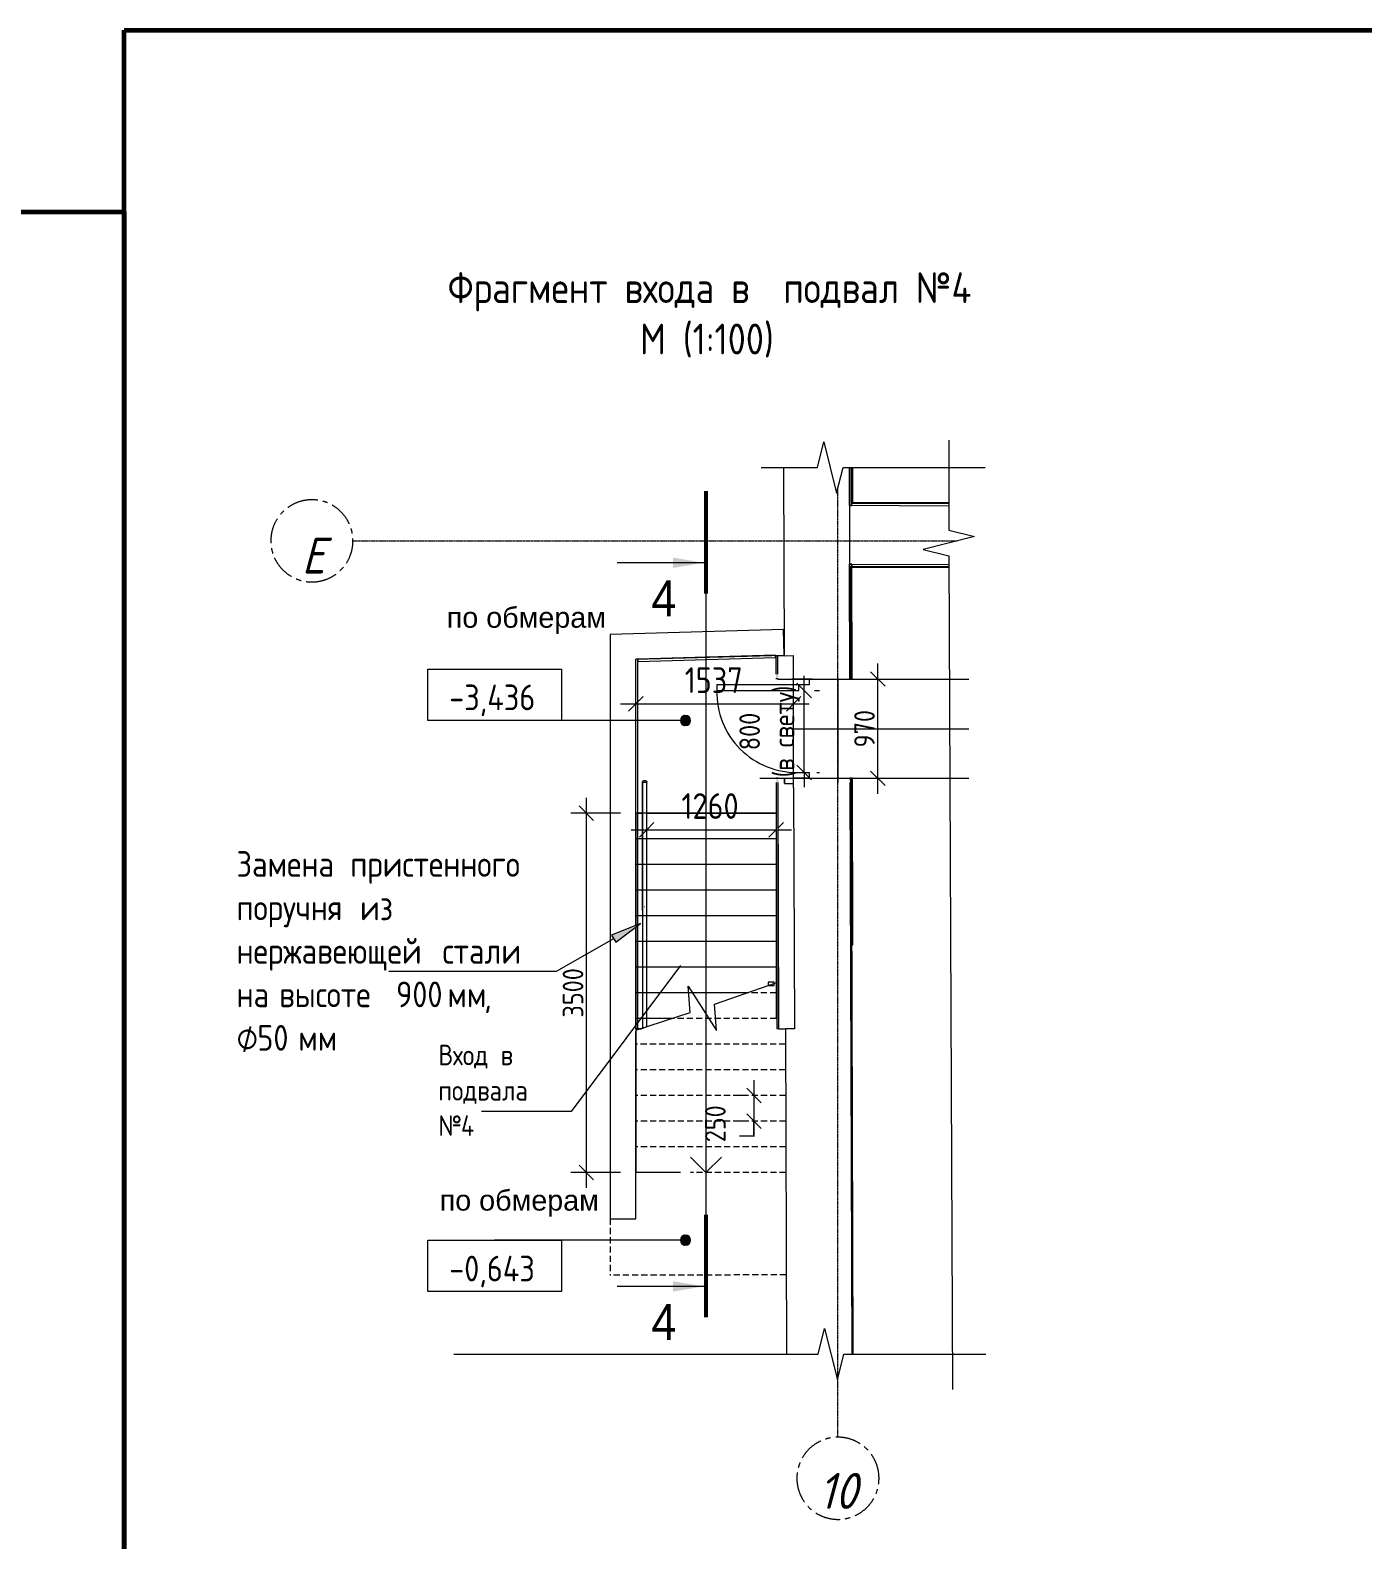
# Model space of a CAD drawing. Header units: millimetres. Extents: x 504091 to 2165846, y 135022 to 442887.
# Drawn here: x 1431075 to 1444051, y 267770 to 282474 of the extents above; entities that cross this region are included whole.
import ezdxf

# ---------------------------------------------------------------- set-up
doc = ezdxf.new("R2010")
doc.units = ezdxf.units.MM
for name, pattern in [('ADSK_Линия сетки', [25, 20, -2.5, 0, -2.5]), ('IMPORT-ADSK_Штриховая_ш3 п1_5 _2_', [4.5, 3, -1.5]), ('осеваяX2', [4, 2.5, -0.5, 0.5, -0.5])]:
    doc.linetypes.add(name, pattern=pattern)
doc.layers.get('Defpoints').update_dxf_attribs({"color": 255})
for name, color, linetype, lineweight in [('+АР_Вспомогательная', 7, 'Continuous', 9), ('+АР_Выноски', 4, 'Continuous', 9), ('A-ANNO-DIMS', 211, 'Continuous', 9), ('A-DETL', 90, 'Continuous', 9), ('A-DETL-GENF', 92, 'Continuous', 18), ('A-DETL-MEDM', 33, 'Continuous', 9), ('A-DETL-THIN', 151, 'Continuous', 18), ('G-ANNO-SYMB', 111, 'Continuous', 9), ('G-ANNO-TEXT', 231, 'Continuous', 9), ('S-STRS', 31, 'Continuous', 9), ('S-STRS-ANNO', 31, 'Continuous', 18), ('Аннотация', 7, 'Continuous', 9), ('Барболитна входные группы План подвала_dwg', 252, 'Continuous', 9), ('Двери', 7, 'Continuous', 20), ('Ограждение', 7, 'Continuous', 18), ('Оси', 165, 'осеваяX2', 13), ('Перекрытие', 7, 'Continuous', 18), ('размеры', 7, 'Continuous', 9), ('Размеры КР', 164, 'Continuous', 9)]:
    doc.layers.add(name, color=color, linetype=linetype, lineweight=lineweight)
doc.layers.add('ВСПОМОГАТЕЛЬНЫЙ', color=52, linetype='Continuous', lineweight=5, plot=False)
doc.styles.add('Arial', font='arial.ttf', dxfattribs={"height": 250})
doc.styles.add('GOST 2.304_new', font='isocpeur.ttf', dxfattribs={"width": 0.9, "oblique": 15})
doc.styles.add('GOST Common', font='GOST_Common.ttf', dxfattribs={"width": 0.9, "height": 350})
doc.styles.add('GOST Common_1', font='GOST_Common.ttf', dxfattribs={"width": 0.9, "height": 250})
doc.styles.add('GOST Common_2', font='GOST_Common.ttf', dxfattribs={"width": 0.9, "height": 200})
doc.styles.add('GOST Common_4', font='GOST_Common.ttf', dxfattribs={"width": 0.9, "height": 200})
doc.styles.add('GOST Common_6', font='GOST_Common.ttf', dxfattribs={"width": 0.9, "height": 200})
doc.styles.get("Standard").update_dxf_attribs({"font": 'arial.ttf'})
doc.dimstyles.new('ADSK_Основной_2_5_мм_Округление_до_10_мм', dxfattribs={"dimscale": 304.8, "dimtxt": 251.428749, "dimasz": 0.463911, "dimexe": 0.492126, "dimexo": 0.492126, "dimgap": 0.098425, "dimtad": 1, "dimdec": 0, "dimrnd": 10, "dimdsep": 46, "dimtxsty": 'GOST Common_1', "dimblk1": 'OBLIQUE', "dimblk2": 'OBLIQUE', "dimsah": 1, "dimcen": 0.09, "dimdle": 0.492126, "dimazin": 2, "dimtfac": 1, "dimtdec": 4, "dimtix": 1, "dimtmove": 0, "dimatfit": 3, "dimfxl": 0, "dimtvp": 1, "dimtolj": 1, "dimtzin": 0, "dimlwd": 20, "dimlwe": 20, "dimarcsym": 0})
doc.dimstyles.new('ADSK_Основной_2_мм', dxfattribs={"dimscale": 304.8, "dimtxt": 201.142999, "dimasz": 0.463911, "dimexe": 0.492126, "dimexo": 0.492126, "dimgap": 0.098425, "dimtad": 1, "dimrnd": 0.01, "dimdsep": 46, "dimtxsty": 'GOST Common_4', "dimblk1": 'OBLIQUE', "dimblk2": 'OBLIQUE', "dimsah": 1, "dimcen": 0.09, "dimdle": 0.492126, "dimazin": 2, "dimtfac": 1, "dimtdec": 4, "dimtix": 1, "dimtmove": 0, "dimatfit": 3, "dimfxl": 0, "dimtvp": 1, "dimtolj": 1, "dimtzin": 0, "dimlwd": 20, "dimlwe": 20, "dimarcsym": 0})
doc.dimstyles.new('ADSK_Основной_2_мм_1', dxfattribs={"dimscale": 304.8, "dimtxt": 201.142999, "dimasz": 0.463911, "dimexe": 0.492126, "dimexo": 0.492126, "dimgap": 0.098425, "dimtad": 1, "dimrnd": 0.01, "dimdsep": 46, "dimtxsty": 'GOST Common_4', "dimblk1": 'OBLIQUE', "dimblk2": 'OBLIQUE', "dimsah": 1, "dimcen": 0.09, "dimdle": 0.492126, "dimazin": 2, "dimtfac": 1, "dimtdec": 4, "dimtix": 1, "dimtmove": 1, "dimatfit": 3, "dimfxl": 0, "dimtvp": 1, "dimtolj": 1, "dimtzin": 0, "dimlwd": 20, "dimlwe": 20, "dimarcsym": 0})

# ---------------------------------------------------------------- blocks, each defined once
blk = doc.blocks.new('Барболитна входные группы План подвала_dwg_Ограждение 6 - Ограждение 1-1952564-План подвала-498510-4')
at = {"layer": 'Ограждение'}
h = blk.add_hatch(dxfattribs=at)
h.set_pattern_fill('FP6_11', color=256, style=0, pattern_type=2)
h.set_pattern_definition([(45, (0, 0), (-106.066, 106.066), [])])
h.paths.add_polyline_path([(45230, 32214), (45230, 32248), (45170, 32248), (45170, 32214)])
at = {"layer": 'Ограждение', "color": 250, "lineweight": 18, "flags": 128}
blk.add_lwpolyline([(45170, 32248), (45170, 32214), (45230, 32214), (45230, 32248)], close=True, dxfattribs=at)
blk = doc.blocks.new('Барболитна входные группы План подвала_dwg_Тип перил - Перила_Внутренний_-6957739-План подвала-498565-4')
at = {"layer": 'Ограждение'}
for p, q in [((43970, 34193), (43965, 34193)), ((43970, 32979), (43966, 32979))]:
    blk.add_line(p, q, dxfattribs=at)
at = {"layer": 'Ограждение', "flags": 128}
for points in [[(43948, 32946), (43948, 33867), (43948, 33869), (43948, 33871), (43948, 33874), (43948, 33876), (43948, 33879), (43948, 33881), (43948, 33884), (43948, 33887), (43948, 33889), (43948, 33892), (43948, 33895), (43948, 33897), (43948, 33900), (43948, 33903), (43948, 33906), (43948, 33908), (43948, 33909), (43948, 34193)], [(43988, 32946), (43988, 33867), (43988, 33868), (43988, 33870), (43988, 33872), (43988, 33875), (43988, 33877), (43988, 33880), (43988, 33882), (43988, 33885), (43988, 33887), (43988, 33890), (43988, 33893), (43988, 33896), (43988, 33898), (43988, 33901), (43988, 33904), (43988, 33907), (43988, 33909), (43988, 34193)]]:
    blk.add_lwpolyline(points, dxfattribs=at)
blk = doc.blocks.new('Барболитна входные группы План подвала_dwg_Тип перил - D40-V18-План подвала-498566-4')
at = {"layer": 'Ограждение', "flags": 128}
blk.add_lwpolyline([(0, 20), (1, 20), (2, 20), (2, 20), (3, 20), (4, 20), (5, 19), (6, 19), (6, 19), (7, 19), (8, 18), (9, 18), (9, 18), (10, 17), (11, 17), (11, 17), (12, 16), (13, 16), (13, 15), (14, 14), (14, 14), (15, 13), (15, 13), (16, 12), (16, 11), (17, 11), (17, 10), (18, 9), (18, 9), (18, 8), (19, 7), (19, 6), (19, 6), (19, 5), (20, 4), (20, 3), (20, 3), (20, 2), (20, 1), (20, 0), (20, 0), (20, -1), (20, -2), (20, -2), (20, -3), (20, -4), (19, -5), (19, -6), (19, -6), (19, -7), (18, -8), (18, -9), (18, -9), (17, -10), (17, -11), (17, -11), (16, -12), (16, -13), (15, -13), (14, -14), (14, -14), (13, -15), (13, -15), (12, -16), (11, -16), (11, -17), (10, -17), (9, -18), (9, -18), (8, -18), (7, -19), (6, -19), (6, -19), (5, -19), (4, -20), (3, -20), (3, -20), (2, -20), (1, -20), (0, -20), (0, -20)], dxfattribs=at)
blk = doc.blocks.new('Барболитна входные группы План подвала_dwg_Тип перил - Перила_Внутренний_-V19-План подвала-498567-4')
at = {"layer": 'Ограждение', "flags": 128}
blk.add_lwpolyline([(43948, 33909), (43948, 33879), (43948, 31797), (43988, 31816), (43988, 33879), (43988, 33909), (43988, 34193), (43948, 34193)], close=True, dxfattribs=at)
blk = doc.blocks.new('Барболитна входные группы План подвала_dwg_Высотные отметки - Рамка-12095-План подвала-498584-4')
at = {"layer": 'Аннотация', "flags": 128}
blk.add_lwpolyline([(-6.5, 0), (-6.5, 5), (6.5, 5), (6.5, 0)], close=True, dxfattribs=at)
blk = doc.blocks.new('_Oblique')
at = {"color": 0, "linetype": 'ByBlock', "lineweight": -2}
blk.add_line((-0.5, -0.5), (0.5, 0.5), dxfattribs=at)
blk = doc.blocks.new('*D3212')
at = {"layer": 'A-ANNO-DIMS', "color": 0, "lineweight": 20, "transparency": 16777216}
for p, q in [((1436491, 271197), (1436491, 274997)), ((1436822, 274847), (1436341, 274847)), ((1436822, 271347), (1436341, 271347))]:
    blk.add_line(p, q, dxfattribs=at)
at = {"layer": 'Defpoints', "color": 0, "lineweight": 20, "transparency": 16777216}
for p in [(1436491, 274847), (1436972, 274847), (1436972, 271347)]:
    blk.add_point(p, dxfattribs=at)
at = {"layer": 'A-ANNO-DIMS', "color": 0, "lineweight": 20, "transparency": 16777216, "xscale": 141.4, "yscale": 141.4, "zscale": 141.4}
for p, rotation in [((1436491, 274847), 90), ((1436491, 271347), 270)]:
    blk.add_blockref('_Oblique', p, dxfattribs=dict(at, rotation=rotation))
at = {"layer": 'A-ANNO-DIMS', "color": 0, "transparency": 16777216, "insert": (1436361, 273097), "char_height": 200, "width": 605.47, "attachment_point": 5, "rotation": 90, "style": 'GOST Common_4'}
blk.add_mtext('\\A1;3500', dxfattribs=at)
blk = doc.blocks.new('*D3213')
at = {"layer": 'A-ANNO-DIMS', "color": 0, "lineweight": 20, "transparency": 16777216}
for p, q in [((1438123, 272247), (1438123, 271697)), ((1438071, 272097), (1437973, 272097)), ((1438071, 271847), (1437973, 271847)), ((1438123, 271706), (1438123, 271847)), ((1437982, 271706), (1438123, 271706))]:
    blk.add_line(p, q, dxfattribs=at)
at = {"layer": 'Defpoints', "color": 0, "lineweight": 20, "transparency": 16777216}
for p in [(1438221, 272097), (1438123, 271847), (1438221, 271847)]:
    blk.add_point(p, dxfattribs=at)
at = {"layer": 'A-ANNO-DIMS', "color": 0, "lineweight": 20, "transparency": 16777216, "xscale": 141.4, "yscale": 141.4, "zscale": 141.4}
for p, rotation in [((1438123, 272097), 90), ((1438123, 271847), 270)]:
    blk.add_blockref('_Oblique', p, dxfattribs=dict(at, rotation=rotation))
at = {"layer": 'A-ANNO-DIMS', "color": 0, "transparency": 16777216, "insert": (1437647, 271642), "char_height": 200, "width": 454.11, "attachment_point": 1, "rotation": 90, "line_spacing_factor": 1.022761, "style": 'GOST Common_4'}
blk.add_mtext('\\A1;250', dxfattribs=at)
blk = doc.blocks.new('*D3217')
at = {"layer": 'Defpoints', "color": 0, "lineweight": 20, "transparency": 16777216}
for p in [(1438561, 276043), (1438612, 276043), (1438584, 275243)]:
    blk.add_point(p, dxfattribs=at)
at = {"layer": 'размеры', "color": 0, "transparency": 16777216}
for p, q in [((1438612, 276043), (1438612, 276184)), ((1438612, 275243), (1438612, 276043)), ((1438711, 276043), (1438762, 276043)), ((1438612, 275243), (1438612, 275101)), ((1438734, 275243), (1438762, 275243))]:
    blk.add_line(p, q, dxfattribs=at)
at = {"layer": 'размеры', "color": 0, "transparency": 16777216, "xscale": 141.4, "yscale": 141.4, "zscale": 141.4}
for p, rotation in [((1438612, 276043), 270), ((1438612, 275243), 90)]:
    blk.add_blockref('_Oblique', p, dxfattribs=dict(at, rotation=rotation))
at = {"layer": 'размеры', "color": 0, "lineweight": 20, "transparency": 16777216, "insert": (1438275, 275643), "char_height": 200, "attachment_point": 5, "rotation": 90, "style": 'GOST Common_6'}
blk.add_mtext('\\A1;800 \\P(в свету)', dxfattribs=at)
blk = doc.blocks.new('*D3214')
at = {"layer": 'Defpoints', "color": 0, "lineweight": 20, "transparency": 16777216}
for p in [(1438659, 276154), (1439329, 276154), (1438659, 275187)]:
    blk.add_point(p, dxfattribs=at)
at = {"layer": 'размеры', "color": 0, "transparency": 16777216}
for p, q in [((1439329, 275037), (1439329, 276304)), ((1438809, 276154), (1439479, 276154)), ((1438809, 275187), (1439479, 275187))]:
    blk.add_line(p, q, dxfattribs=at)
at = {"layer": 'размеры', "color": 0, "transparency": 16777216, "xscale": 141.4, "yscale": 141.4, "zscale": 141.4}
for p, rotation in [((1439329, 276154), 90), ((1439329, 275187), 270)]:
    blk.add_blockref('_Oblique', p, dxfattribs=dict(at, rotation=rotation))
at = {"layer": 'размеры', "color": 0, "lineweight": 20, "transparency": 16777216, "insert": (1439199, 275670), "char_height": 200, "attachment_point": 5, "rotation": 90, "style": 'GOST Common_6'}
blk.add_mtext('\\A1;970', dxfattribs=at)
blk = doc.blocks.new('Ось сетки - Круг_Ø8 мм-8258-План подвала')
at = {"layer": 'Оси', "linetype": 'ByBlock', "lineweight": 20}
for start, end in [(360, 180), (180, 360)]:
    blk.add_arc((0, 0), 4, start, end, dxfattribs=at)

msp = doc.modelspace()

# ---------------------------------------------------------------- hatches: boundary and pattern name
at = {"layer": 'A-DETL-GENF'}
h = msp.add_hatch(color=251, dxfattribs=at)
h.paths.add_polyline_path([(1438346.4874, 272749.6562), (1438366.4873, 272749.7182), (1438359.0685, 275186.733), (1438339.0686, 275186.6711), (1438342.9393, 273895.3483)])
h.paths.add_polyline_path([(1438335.9294, 276158.8586), (1438355.9293, 276158.9206), (1438355.241, 276381.1796), (1438335.2411, 276381.1177)])
for points in [[(1437456.2908, 275700.1093), (1437469.2318, 275701.813), (1437481.2908, 275706.808), (1437491.6462, 275714.7539), (1437499.5921, 275725.1093), (1437504.5871, 275737.1683), (1437506.2908, 275750.1093), (1437504.5871, 275763.0502), (1437499.5921, 275775.1093), (1437491.6462, 275785.4646), (1437481.2908, 275793.4105), (1437469.2318, 275798.4056), (1437456.2908, 275800.1093), (1437443.3499, 275798.4056), (1437431.2908, 275793.4105), (1437420.9355, 275785.4646), (1437412.9895, 275775.1093), (1437407.9945, 275763.0502), (1437406.2908, 275750.1093), (1437407.9945, 275737.1683), (1437412.9895, 275725.1093), (1437420.9355, 275714.7539), (1437431.2908, 275706.808), (1437443.3499, 275701.813)], [(1436776.2417, 273589.5928), (1437016.9831, 273772.9054), (1436737, 273658.1475)], [(1437456.2908, 270638.5695), (1437469.2318, 270640.2732), (1437481.2908, 270645.2682), (1437491.6462, 270653.2141), (1437499.5921, 270663.5695), (1437504.5871, 270675.6285), (1437506.2908, 270688.5695), (1437504.5871, 270701.5104), (1437499.5921, 270713.5695), (1437491.6462, 270723.9248), (1437481.2908, 270731.8707), (1437469.2318, 270736.8658), (1437456.2908, 270738.5695), (1437443.3499, 270736.8658), (1437431.2908, 270731.8707), (1437420.9355, 270723.9248), (1437412.9895, 270713.5695), (1437407.9945, 270701.5104), (1437406.2908, 270688.5695), (1437407.9945, 270675.6285), (1437412.9895, 270663.5695), (1437420.9355, 270653.2141), (1437431.2908, 270645.2682), (1437443.3499, 270640.2732)]]:
    msp.add_hatch(color=250, dxfattribs=at).paths.add_polyline_path(points)

# ---------------------------------------------------------------- linework, layer by layer
at = {"layer": '+АР_Вспомогательная', "color": 7, "linetype": 'Continuous', "ltscale": 50}
for points in [[(1438191.3824, 278214.1211), (1438740.5987, 278214.1211), (1438803.0987, 278464.1211), (1438928.0987, 277964.1211), (1438990.5987, 278214.1211), (1440372.8123, 278214.1211)], [(1440019.9785, 278480.5677), (1440019.9785, 277604.3578), (1440269.9785, 277541.8578), (1439769.9785, 277416.8578), (1440019.9785, 277354.3578), (1440056.7144, 269235.4038)], [(1436971.5349, 272734.1212), (1437501.5936, 272906.2635), (1437480.7858, 273163.1161), (1437759.2491, 272729.4306), (1437738.4413, 272986.2832), (1438345.0958, 273199.0084)], [(1435200.5007, 269576.5755), (1438747.3481, 269576.5755), (1438809.8481, 269826.5755), (1438934.8481, 269326.5755), (1438997.3481, 269576.5755), (1440379.5618, 269576.5755)]]:
    msp.add_lwpolyline(points, dxfattribs=at)
at = {"layer": '+АР_Выноски', "color": 7, "linetype": 'Continuous', "ltscale": 100}
for p, q in [((1437635.5225, 277286.3788), (1436791.0825, 277286.3788)), ((1437635.5225, 270238.2165), (1436791.0825, 270238.2165))]:
    msp.add_line(p, q, dxfattribs=at)
at = {"layer": '+АР_Выноски', "color": 7, "linetype": 'Continuous', "ltscale": 100, "const_width": 40}
for points in [[(1437655.5225, 276986.3788), (1437655.5225, 277986.3788)], [(1437655.5225, 269938.2165), (1437655.5225, 270938.2165)]]:
    msp.add_lwpolyline(points, dxfattribs=at)
at = {"layer": '+АР_Выноски', "color": 7, "linetype": 'Continuous', "ltscale": 100}
for points in [[(1437635.5225, 277286.3788), (1437335.0724, 277336.6568), (1437335.0724, 277236.1008)], [(1437635.5225, 270238.2165), (1437335.0724, 270288.4945), (1437335.0724, 270187.9385)]]:
    msp.add_solid(points, dxfattribs=at)
at = {"layer": 'A-DETL', "color": 18, "true_color": 0x000000}
for p, q in [((1439051.6108, 278214.1211), (1439052.7592, 277843.2848)), ((1439072.6667, 277873.1942), (1439071.6109, 278214.1211)), ((1439075.5697, 278214.1211), (1439075.5697, 277863.1809)), ((1439085.5697, 277863.1352), (1439085.5697, 278214.1211)), ((1439052.7592, 277843.2848), (1439072.7591, 277843.3467)), ((1439052.7592, 277843.2848), (1439054.5245, 277273.2708)), ((1440019.9785, 277868.8707), (1439072.6667, 277873.1942)), ((1439072.6667, 277873.1942), (1439072.6977, 277863.194)), ((1439072.7591, 277843.3467), (1439072.6977, 277863.194)), ((1439072.8497, 277863.1933), (1439072.7584, 277843.1935)), ((1440019.9785, 277858.8706), (1439072.8497, 277863.1933)), ((1439074.5244, 277273.3327), (1439054.5245, 277273.2708)), ((1439054.5864, 277253.2703), (1440019.9785, 277248.8642)), ((1439067.8625, 276154.0963), (1439064.6176, 277243.2244)), ((1439064.6176, 277243.2244), (1440019.9785, 277238.8641)), ((1439074.5399, 277273.1794), (1439074.4486, 277253.1796)), ((1439077.8624, 276153.7021), (1439074.5244, 277273.3327)), ((1436991.7815, 276346.1603), (1436971.7815, 276346.1603)), ((1438331.2272, 276384.697), (1436991.7815, 276346.1603)), ((1436991.7815, 273762.5759), (1436991.7815, 276346.1603)), ((1436991.7815, 276346.1603), (1436992.3567, 276326.1685)), ((1436992.3567, 276326.1685), (1438331.8024, 276364.7053)), ((1438331.8024, 276364.7053), (1438331.2272, 276384.697)), ((1438417.2836, 276381.3718), (1438355.241, 276381.1796)), ((1438355.8013, 276158.9202), (1438355.8231, 276151.8912)), ((1438355.8231, 276151.8912), (1438505.8224, 276152.3557)), ((1439057.8625, 276154.0653), (1439077.8624, 276154.1272)), ((1437406.2908, 275750.1093), (1435597.1962, 275750.1093)), ((1438421.1173, 275185.4657), (1438359.0748, 275185.2736)), ((1439081.1142, 275187.5097), (1439061.1143, 275187.4477)), ((1439061.1143, 275187.4477), (1439061.266, 275138.448)), ((1439088.3604, 269576.5755), (1439070.984, 275187.4783)), ((1439086.0086, 273565.0409), (1439080.984, 275187.5093)), ((1436991.7815, 274847.0193), (1437038.7118, 274847.0193)), ((1437038.7118, 274847.0193), (1436991.7815, 274847.0193)), ((1437078.7118, 274847.0193), (1438339.992, 274847.0193)), ((1438339.992, 274847.0193), (1437078.7118, 274847.0193)), ((1436991.7815, 272747.0193), (1436991.7815, 273753.7156)), ((1439066.0087, 273564.979), (1439086.0086, 273565.0409)), ((1436971.7815, 272747.0193), (1437028.9678, 272747.0193)), ((1437028.9678, 272747.0193), (1436971.7815, 272747.0193)), ((1436971.7815, 272747.0193), (1436971.7815, 272720.3528)), ((1438366.4873, 272749.7182), (1438366.4957, 272746.9996)), ((1438366.4957, 272746.9996), (1438428.5382, 272747.1917)), ((1437406.2908, 270688.5695), (1435597.1962, 270688.5695))]:
    msp.add_line(p, q, dxfattribs=at)
at = {"layer": 'A-DETL', "color": 18, "lineweight": 18, "true_color": 0x000000}
for p, q in [((1438509.2289, 275143.6995), (1438509.2289, 276193.7046)), ((1438940.6977, 276153.7025), (1438940.5697, 275145.0354)), ((1436756.6209, 273623.8702), (1436197.4399, 273303.7868)), ((1437406.6739, 273363.9283), (1436343.0644, 271943.0703)), ((1435504.0327, 273303.7868), (1434566.7798, 273303.7868)), ((1436197.4399, 273303.7868), (1435504.0327, 273303.7868)), ((1435654.5734, 271943.0703), (1435469.6972, 271943.0703)), ((1436343.0644, 271943.0703), (1435654.5734, 271943.0703))]:
    msp.add_line(p, q, dxfattribs=at)
at = {"layer": 'A-DETL', "color": 18, "linetype": 'IMPORT-ADSK_Штриховая_ш3 п1_5 _2_', "lineweight": 18, "true_color": 0x000000}
msp.add_line((1438509.2289, 275093.6993), (1438509.2289, 276093.6993), dxfattribs=at)
at = {"layer": 'A-DETL'}
for centre, start, end in [((1437456.2908, 275750.1093), 129.15102765, 130.90909091), ((1437456.2908, 275750.1093), 229.09090909, 230.84897235), ((1437456.2908, 275750.1093), 96.35866707, 99.86294277), ((1437456.2908, 275750.1093), 260.13705723, 263.64133293), ((1437456.2908, 275750.1093), 65.45454546, 67.31415081), ((1437456.2908, 275750.1093), 292.68584919, 294.54545454), ((1437456.2908, 270688.5695), 129.15102765, 130.90909091), ((1437456.2908, 270688.5695), 96.35866707, 99.86294277), ((1437456.2908, 270688.5695), 65.45454546, 67.31415081), ((1437456.2908, 270688.5695), 229.09090909, 230.84897235), ((1437456.2908, 270688.5695), 260.13705723, 263.64133293), ((1437456.2908, 270688.5695), 292.68584919, 294.54545454)]:
    msp.add_arc(centre, 50, start, end, dxfattribs=at)
at = {"layer": 'A-DETL-MEDM', "color": 18, "true_color": 0x000000}
for p, q in [((1438411.6077, 278214.1211), (1438417.2836, 276381.3718)), ((1439052.7592, 277843.2848), (1439051.6108, 278214.1211)), ((1440019.9785, 277838.8704), (1439052.7592, 277843.2848)), ((1439057.8625, 276153.7021), (1439054.5245, 277273.2708)), ((1439054.5245, 277273.2708), (1440019.9785, 277268.8644)), ((1439054.5245, 277273.2708), (1439057.8625, 276153.7021)), ((1438410.0741, 276637.6443), (1436721.7815, 276589.071)), ((1436721.7815, 276589.071), (1436721.7815, 270897.0193)), ((1438417.2638, 276387.7477), (1438410.0741, 276637.6443)), ((1436971.7815, 276346.1603), (1438417.2638, 276387.7477)), ((1436971.7815, 273754.3784), (1436971.7815, 276346.1603)), ((1438417.2836, 276381.3718), (1438505.2403, 276381.6442)), ((1438505.2403, 276381.6442), (1438505.8224, 276193.694)), ((1438505.8224, 276152.3557), (1439057.8625, 276154.0653)), ((1439061.1143, 275187.4477), (1438421.1173, 275185.4657)), ((1438421.1173, 275185.4657), (1438421.2691, 275136.466)), ((1438421.2691, 275136.466), (1438421.1173, 275185.4657)), ((1438421.2691, 275136.466), (1438509.2258, 275136.7383)), ((1439078.3603, 269576.5755), (1439061.1143, 275145.4087)), ((1438509.2258, 275094.6993), (1438516.495, 272747.4641)), ((1439061.266, 275096.4089), (1439066.0087, 273564.979)), ((1436971.7815, 272747.0193), (1436971.7815, 273738.4866)), ((1436971.7815, 270897.0193), (1436971.7815, 272720.3528)), ((1438516.495, 272747.4641), (1438428.5382, 272747.1917)), ((1438428.5382, 272747.1917), (1438438.3573, 269576.5755)), ((1436721.7815, 270897.0193), (1436971.7815, 270897.0193))]:
    msp.add_line(p, q, dxfattribs=at)
at = {"layer": 'A-DETL-THIN', "color": 18, "true_color": 0x000000}
for p, q in [((1438355.241, 276381.1796), (1438335.2411, 276381.1177)), ((1438335.2411, 276381.1177), (1438335.8014, 276200.1966)), ((1438355.8013, 276200.2585), (1438355.241, 276381.1796)), ((1438335.8014, 276158.8582), (1438355.8013, 276158.9202)), ((1438643.1274, 276152.7809), (1438493.1281, 276152.3164)), ((1438693.1423, 276152.9358), (1438643.1274, 276152.7809)), ((1436971.7815, 275911.402), (1436971.7815, 276061.402)), ((1438509.2289, 275911.402), (1438509.2289, 276061.402)), ((1436821.7815, 275911.402), (1438659.2289, 275911.402)), ((1436971.7815, 275911.402), (1436901.0815, 275840.702)), ((1437042.4815, 275982.102), (1436971.7815, 275911.402)), ((1436971.7815, 275861.3869), (1436971.7815, 275911.402)), ((1438509.2289, 275911.402), (1438438.5289, 275840.702)), ((1438579.9289, 275982.102), (1438509.2289, 275911.402)), ((1438509.2289, 275861.3869), (1438509.2289, 275911.402)), ((1438359.0685, 275187.3026), (1438339.0686, 275187.2407)), ((1438339.0686, 275145.2016), (1438346.4874, 272749.6562)), ((1438366.4873, 272749.7182), (1438359.0685, 275145.2636)), ((1438646.3791, 275186.1633), (1438496.3798, 275185.6988)), ((1438696.394, 275186.3182), (1438646.3791, 275186.1633)), ((1438339.0686, 274995.2016), (1438339.0686, 274685.2527)), ((1437078.7118, 274685.2527), (1437078.7118, 274835.2527)), ((1436928.7118, 274685.2527), (1438340.493, 274685.2527)), ((1437078.7118, 274685.2527), (1437008.0118, 274614.5527)), ((1437149.4118, 274755.9527), (1437078.7118, 274685.2527)), ((1437078.7118, 274635.2376), (1437078.7118, 274685.2527)), ((1438339.0686, 274685.2527), (1438268.3686, 274614.5527)), ((1438340.4886, 274686.6728), (1438339.0686, 274685.2527)), ((1438339.0686, 274685.2527), (1438339.0686, 274535.2527)), ((1438409.7686, 274755.9527), (1438360.427, 274706.6111)), ((1438360.4931, 274685.2527), (1438489.0686, 274685.2527)), ((1437016.9831, 273772.9054), (1436737, 273658.1475)), ((1436737, 273658.1475), (1436776.2417, 273589.5928)), ((1436776.2417, 273589.5928), (1437016.9831, 273772.9054)), ((1438346.4874, 272749.6562), (1438366.4873, 272749.7182)), ((1436971.7815, 271508.312), (1436971.7815, 271658.312)), ((1436971.7815, 271458.2969), (1436971.7815, 271508.312))]:
    msp.add_line(p, q, dxfattribs=at)
at = {"layer": 'A-DETL-THIN'}
for centre, start, end in [((1437456.2908, 275750.1093), 0, 180), ((1437456.2908, 275750.1093), 180, 0), ((1437456.2908, 270688.5695), 0, 180), ((1437456.2908, 270688.5695), 180, 0)]:
    msp.add_arc(centre, 50, start, end, dxfattribs=at)
at = {"layer": 'G-ANNO-SYMB', "color": 18, "lineweight": 20, "true_color": 0x000000}
msp.add_line((1437655.5225, 277645.0532), (1437655.5225, 270162.2885), dxfattribs=at)
at = {"layer": 'S-STRS', "color": 18, "true_color": 0x000000}
for p, q in [((1438339.0686, 274847.0193), (1436971.7815, 274847.0193)), ((1436971.7815, 274847.0193), (1436971.7815, 274597.0193)), ((1438339.0686, 274847.0193), (1436971.7815, 274847.0193)), ((1438339.0686, 274847.0193), (1438339.0686, 274597.0193)), ((1436971.7815, 274597.0193), (1436971.7815, 274347.0193)), ((1438339.0686, 274597.0193), (1436971.7815, 274597.0193)), ((1438339.0686, 274597.0193), (1436971.7815, 274597.0193)), ((1438339.0686, 274597.0193), (1438339.0686, 274347.0193)), ((1436971.7815, 274347.0193), (1436971.7815, 274097.0193)), ((1438339.0686, 274347.0193), (1436971.7815, 274347.0193)), ((1438339.0686, 274347.0193), (1436971.7815, 274347.0193)), ((1438339.0686, 274347.0193), (1438339.0686, 274097.0193)), ((1436971.7815, 274097.0193), (1436971.7815, 273847.0193)), ((1438339.0686, 274097.0193), (1436971.7815, 274097.0193)), ((1438339.0686, 274097.0193), (1436971.7815, 274097.0193)), ((1438339.0686, 274097.0193), (1438339.0686, 273847.0193)), ((1436971.7815, 273847.0193), (1436971.7815, 273754.3784)), ((1438339.0686, 273847.0193), (1436971.7815, 273847.0193)), ((1438339.0686, 273847.0193), (1436971.7815, 273847.0193)), ((1438339.0686, 273847.0193), (1438339.0686, 273597.0193)), ((1436971.7815, 273738.4866), (1436971.7815, 273597.0193)), ((1436971.7815, 273597.0193), (1436971.7815, 273347.0193)), ((1438339.0686, 273597.0193), (1436971.7815, 273597.0193)), ((1438339.0686, 273597.0193), (1436971.7815, 273597.0193)), ((1438339.0686, 273597.0193), (1438339.0686, 273347.0193)), ((1436971.7815, 273347.0193), (1436971.7815, 273097.0193)), ((1438339.0686, 273347.0193), (1436971.7815, 273347.0193)), ((1438339.0686, 273347.0193), (1436971.7815, 273347.0193)), ((1438339.0686, 273347.0193), (1438339.0686, 273097.0193)), ((1436971.7815, 273097.0193), (1436971.7815, 272847.0193)), ((1438054.2409, 273097.0193), (1436971.7815, 273097.0193)), ((1438339.0686, 273097.0193), (1438339.0686, 272847.0193)), ((1436971.7815, 272847.0193), (1436971.7815, 272597.0193)), ((1437319.1694, 272847.0193), (1436971.7815, 272847.0193)), ((1436971.7815, 272597.0193), (1436971.7815, 272347.0193)), ((1436971.7815, 272347.0193), (1436971.7815, 272097.0193)), ((1436971.7815, 272097.0193), (1436971.7815, 271847.0193)), ((1436971.7815, 271847.0193), (1436971.7815, 271597.0193)), ((1436971.7815, 271597.0193), (1436971.7815, 271347.0193)), ((1437406.2908, 271347.0193), (1436971.7815, 271347.0193))]:
    msp.add_line(p, q, dxfattribs=at)
at = {"layer": 'S-STRS', "color": 18, "linetype": 'IMPORT-ADSK_Штриховая_ш3 п1_5 _2_', "ltscale": 20, "true_color": 0x000000}
for p, q in [((1438339.0686, 273097.0193), (1438054.2409, 273097.0193)), ((1438339.0686, 272847.0193), (1437319.1694, 272847.0193)), ((1438429.0024, 272597.2978), (1436971.7815, 272597.0193)), ((1438429.7766, 272347.3002), (1436971.7815, 272347.0193)), ((1438430.5509, 272097.3026), (1436971.7815, 272097.0193)), ((1438431.3251, 271847.305), (1436971.7815, 271847.0193)), ((1438432.0993, 271597.3074), (1436971.7815, 271597.0193)), ((1438432.8735, 271347.3098), (1437506.2908, 271347.0193)), ((1436721.7815, 270897.0193), (1436721.7815, 270347.0193)), ((1438435.9624, 270349.8984), (1436721.7815, 270347.0193))]:
    msp.add_line(p, q, dxfattribs=at)
at = {"layer": 'S-STRS-ANNO', "color": 18, "true_color": 0x000000}
for p, q in [((1437655.425, 274847.0193), (1437655.425, 274597.0193)), ((1437655.425, 274597.0193), (1437655.425, 274347.0193)), ((1437655.425, 274347.0193), (1437655.425, 274097.0193)), ((1437655.425, 274097.0193), (1437655.425, 273847.0193)), ((1437655.425, 273847.0193), (1437655.425, 273597.0193)), ((1437655.425, 273597.0193), (1437655.425, 273347.0193)), ((1437655.425, 273347.0193), (1437655.425, 273097.0193)), ((1437655.425, 273097.0193), (1437655.425, 272847.0193)), ((1437655.425, 272847.0193), (1437655.425, 272597.0193)), ((1437655.425, 272597.0193), (1437655.425, 272347.0193)), ((1437655.425, 272347.0193), (1437655.425, 272097.0193)), ((1437655.425, 272097.0193), (1437655.425, 271847.0193)), ((1437655.425, 271847.0193), (1437655.425, 271597.0193)), ((1437655.425, 271597.0193), (1437655.425, 271347.0193)), ((1437655.425, 271347.0193), (1437505.425, 271497.0193)), ((1437655.425, 271347.0193), (1437805.425, 271497.0193))]:
    msp.add_line(p, q, dxfattribs=at)
at = {"layer": 'ВСПОМОГАТЕЛЬНЫЙ', "color": 6}
for p, q in [((1438509.2289, 276153.7021), (1440215.7525, 276153.7021)), ((1438509.2289, 275668.7021), (1440215.7525, 275668.7021)), ((1438178.9385, 275186.7021), (1440215.7525, 275186.7021))]:
    msp.add_line(p, q, dxfattribs=at)
at = {"layer": 'Двери'}
msp.add_lwpolyline([(1437761.2289, 276097.7021), (1437761.2289, 276042.7021), (1438561.2289, 276042.7021), (1438561.2289, 276097.7021), (1437761.2289, 276097.7021)], dxfattribs=at)
msp.add_arc((1438541.7928, 276023.266), 780.8058, 178.57362524, 271.42637477, dxfattribs=at)
at = {"layer": 'Оси', "linetype": 'ADSK_Линия сетки'}
for p, q in [((1438940.5697, 268768.9077), (1438940.5697, 278014.0052)), ((1434218.3116, 277499.4943), (1440100.5244, 277499.4943))]:
    msp.add_line(p, q, dxfattribs=at)
at = {"layer": 'Перекрытие'}
for points in [[(1438659.2289, 276153.7021), (1438659.2289, 276097.7021), (1438509.1223, 276097.7021), (1438509.2289, 276153.7021)], [(1438659.2289, 275242.7021), (1438659.2289, 275186.7021), (1438509.1223, 275186.7021), (1438509.2289, 275242.7021)]]:
    msp.add_lwpolyline(points, close=True, dxfattribs=at)
at = {"layer": 'Размеры КР', "color": 1, "lineweight": 60}
for points in [[(1431990.7003, 282473.5457), (1480135.0213, 282473.5457), (1480135.0213, 202751.1477), (1431990.7003, 202751.1477)], [(1383846.3793, 280704.3093), (1431990.7003, 280704.3093), (1431990.7003, 197078.5059), (1383846.3793, 197078.5059)]]:
    msp.add_lwpolyline(points, close=True, dxfattribs=at)

# ---------------------------------------------------------------- block references
at = {"layer": 'Барболитна входные группы План подвала_dwg', "color": 250, "lineweight": 18, "xscale": 99.99999999999993, "yscale": 99.99999999999993, "zscale": 99.99999999999993}
for p in [(1435597.1962, 275750.1093), (1435597.1962, 270186.8171)]:
    msp.add_blockref('Барболитна входные группы План подвала_dwg_Высотные отметки - Рамка-12095-План подвала-498584-4', p, dxfattribs=at)
at = {"layer": 'Барболитна входные группы План подвала_dwg', "color": 7, "rotation": 90}
msp.add_blockref('Барболитна входные группы План подвала_dwg_Тип перил - D40-V18-План подвала-498566-4', (1437058.7118, 275147.0193), dxfattribs=at)
at = {"layer": 'Барболитна входные группы План подвала_dwg', "color": 7}
for name in ['Барболитна входные группы План подвала_dwg_Тип перил - Перила_Внутренний_-6957739-План подвала-498565-4', 'Барболитна входные группы План подвала_dwg_Тип перил - Перила_Внутренний_-V19-План подвала-498567-4']:
    msp.add_blockref(name, (1393091.0044, 240954.4943), dxfattribs=at)
at = {"layer": 'Барболитна входные группы План подвала_dwg', "color": 250, "lineweight": 18}
msp.add_blockref('Барболитна входные группы План подвала_dwg_Ограждение 6 - Ограждение 1-1952564-План подвала-498510-4', (1393091.0044, 240954.4943), dxfattribs=at)
at = {"layer": 'Оси', "lineweight": 20, "xscale": 99.99999999999993, "yscale": 99.99999999999993, "zscale": 99.99999999999993, "rotation": 270}
msp.add_blockref('Ось сетки - Круг_Ø8 мм-8258-План подвала', (1433818.3116, 277499.4943), dxfattribs=at)
at = {"layer": 'Оси', "lineweight": 20, "xscale": 99.99999999999993, "yscale": 99.99999999999993, "zscale": 99.99999999999993}
msp.add_blockref('Ось сетки - Круг_Ø8 мм-8258-План подвала', (1438940.5697, 268368.9077), dxfattribs=at)

# ---------------------------------------------------------------- texts
at = {"layer": '+АР_Выноски', "color": 7, "linetype": 'Continuous', "ltscale": 100, "style": 'Arial', "width": 0.9}
for p in [(1437123.6005, 276765.3014), (1437123.6005, 269717.1391)]:
    msp.add_text('4', height=350, dxfattribs=at).set_placement(p)
at = {"layer": 'G-ANNO-TEXT', "color": 7, "attachment_point": 1}
for s, insert, char_height, width, style in [('\\pi767.90936;Фрагмент входа в  подвал №4\\P\\pi2640.31846;М (1:100)', (1434371.9304, 280115.5889), 300, 6507.091456, 'GOST Common_1'), ('1537', (1437448.5922, 276267.916), 250, 721.51875, 'GOST Common_1'), ('-3,436', (1435155.3475, 276099.9436), 250, 1089.493313, 'GOST Common_1'), ('1260', (1437416.9772, 275041.7667), 250, 721.51875, 'GOST Common_1'), ('Замена', (1433084.4769, 274477.2341), 250, 1248.227437, 'GOST Common_1'), ('пристенного', (1434191.7582, 274477.2341), 250, 2164.55625, 'GOST Common_1'), ('поручня', (1433084.4769, 274053.9007), 250, 1363.670437, 'GOST Common_1'), ('из', (1434287.0082, 274053.9007), 250, 375.18975, 'GOST Common_1'), ('нержавеющей', (1433084.4769, 273630.5674), 250, 2337.72075, 'GOST Common_1'), ('стали', (1435090.6801, 273630.5674), 250, 1017.341437, 'GOST Common_1'), (' 900 ', (1434501.3207, 273207.2341), 250, 772.025063, 'GOST Common_1'), ('на', (1433084.4769, 273207.2341), 250, 411.265688, 'GOST Common_1'), ('высоте', (1433501.1957, 273207.2341), 250, 1212.1515, 'GOST Common_1'), ('мм', (1435138.3051, 273207.2341), 250, 432.91125, 'GOST Common_1'), ('\\fGOST Common|b0|i0|c204|p34|;\\W.9;,', (1435495.4926, 273207.2341), 250, 93.797437, 'GOST Common_1'), ('\\fGOST Common|b0|i0|c254|p34|;\\W.9;⌀', (1433084.4769, 272783.9007), 250, 245.316375, 'GOST Common_2'), ('50 ', (1433286.8832, 272783.9007), 250, 483.417562, 'GOST Common_1'), ('мм', (1433685.7426, 272783.9007), 250, 432.91125, 'GOST Common_1'), ('Вход', (1435049.4473, 272591.7635), 200, 656.582063, 'GOST Common'), ('\\fGOST Common|b0|i0|c204|p34|;\\W.9;в', (1435656.6661, 272591.7635), 200, 158.734125, 'GOST Common'), ('подвала', (1435049.4473, 272247.8052), 200, 1147.214813, 'GOST Common'), ('\\fGOST Common|b0|i0|c204|p34|;\\W.9;№', (1435049.4473, 271903.8469), 200, 266.961937, 'GOST Common'), ('\\fGOST Common|b0|i0|c204|p34|;\\W.9;4', (1435269.713, 271903.8469), 200, 180.379687, 'GOST Common'), ('-0,643', (1435155.3475, 270536.6514), 250, 1089.493313, 'GOST Common_1')]:
    msp.add_mtext(s, dxfattribs=dict(at, insert=insert, char_height=char_height, width=width, style=style))
at = {"layer": 'ВСПОМОГАТЕЛЬНЫЙ', "color": 6, "char_height": 200, "attachment_point": 1}
for insert in [(1435131.6463, 276853.4186), (1435062.7997, 271176.4497)]:
    msp.add_mtext_dynamic_manual_height_columns('по обмерам', width=1901.263189, gutter_width=1, heights=[0], dxfattribs=dict(at, insert=insert))
at = {"layer": 'Оси', "char_height": 350, "attachment_point": 5, "line_spacing_factor": 1.022766, "style": 'GOST 2.304_new'}
for s, insert, width in [('\\pt89.999,180.0015,270.0005,359.9995,449.9985,540.001,630,719.999,810.0015,900.0005,989.9995,1079.9985,1170.001,1260,1349.999,1440.0015,1530.0005,1619.9995,1709.9985,1800.001,1890,1979.999,2070.0015,2160.0005,2249.9995,2339.9985,2430.001,2520,2609.999,2700.0015,2790.0005,2879.9995;Е', (1433832.7887, 277356.6433), 232.2), ('\\pt89.999,180.0015,270.0005,359.9995,449.9985,540.001,630,719.999,810.0015,900.0005,989.9995,1079.9985,1170.001,1260,1349.999,1440.0015,1530.0005,1619.9995,1709.9985,1800.001,1890,1979.999,2070.0015,2160.0005,2249.9995,2339.9985,2430.001,2520,2609.999,2700.0015,2790.0005,2879.9995;10', (1438939.7391, 268246.0032), 387)]:
    msp.add_mtext(s, dxfattribs=dict(at, insert=insert, width=width))

# ---------------------------------------------------------------- dimensions: what is measured, and where the dimension line sits
at = {"layer": 'A-ANNO-DIMS', "color": 18, "true_color": 0x000000}
dim = msp.add_linear_dim(base=(1436490.6943, 274847.0193), p1=(1436971.7815, 271347.0193), p2=(1436971.7815, 274847.0193), angle=90, dimstyle='ADSK_Основной_2_мм', override={"dimpost": '<>', "dimfxl": 3500}, dxfattribs=at)
dim.commit()
dim.dimension.update_dxf_attribs({"geometry": '*D3212', "text_midpoint": (1436360.6943, 273097.0193)})
dim = msp.add_linear_dim(base=(1438123.121, 271847.0193), p1=(1438221.2022, 272097.0193), p2=(1438221.2022, 271847.0193), angle=90, dimstyle='ADSK_Основной_2_мм_1', override={"dimpost": '<>', "dimfxl": 250}, dxfattribs=at)
dim.commit()
dim.dimension.update_dxf_attribs({"geometry": '*D3213', "text_midpoint": (1437879.371, 271717.0193), "dimtype": 160, "text_rotation": 90})
at = {"layer": 'размеры', "lineweight": 20}
dim = msp.add_linear_dim(base=(1439329.1048, 276153.7021), p1=(1438659.2289, 275186.7021), p2=(1438659.2289, 276153.7021), angle=270, dimstyle='ADSK_Основной_2_5_мм_Округление_до_10_мм', override={"dimtxt": 230, "dimpost": '<>', "dimtxsty": 'GOST Common_6', "dimfxl": 1618.654565, "dimlwd": 65535, "dimlwe": 65535}, dxfattribs=at)
dim.commit()
dim.dimension.update_dxf_attribs({"geometry": '*D3214', "text_midpoint": (1439199.1048, 275670.2021)})
dim = msp.add_linear_dim(base=(1438611.7453, 276042.7021), p1=(1438584.2289, 275242.7021), p2=(1438561.2289, 276042.7021), angle=270, text='800 \\P(в свету)', dimstyle='ADSK_Основной_2_5_мм_Округление_до_10_мм', override={"dimtxt": 230, "dimpost": '<>', "dimtxsty": 'GOST Common_6', "dimfxl": 1618.654565, "dimlwd": 65535, "dimlwe": 65535}, dxfattribs=at)
dim.commit()
dim.dimension.update_dxf_attribs({"geometry": '*D3217', "text_midpoint": (1438275.0786, 275642.7021)})

doc.saveas('drawing.dxf')
